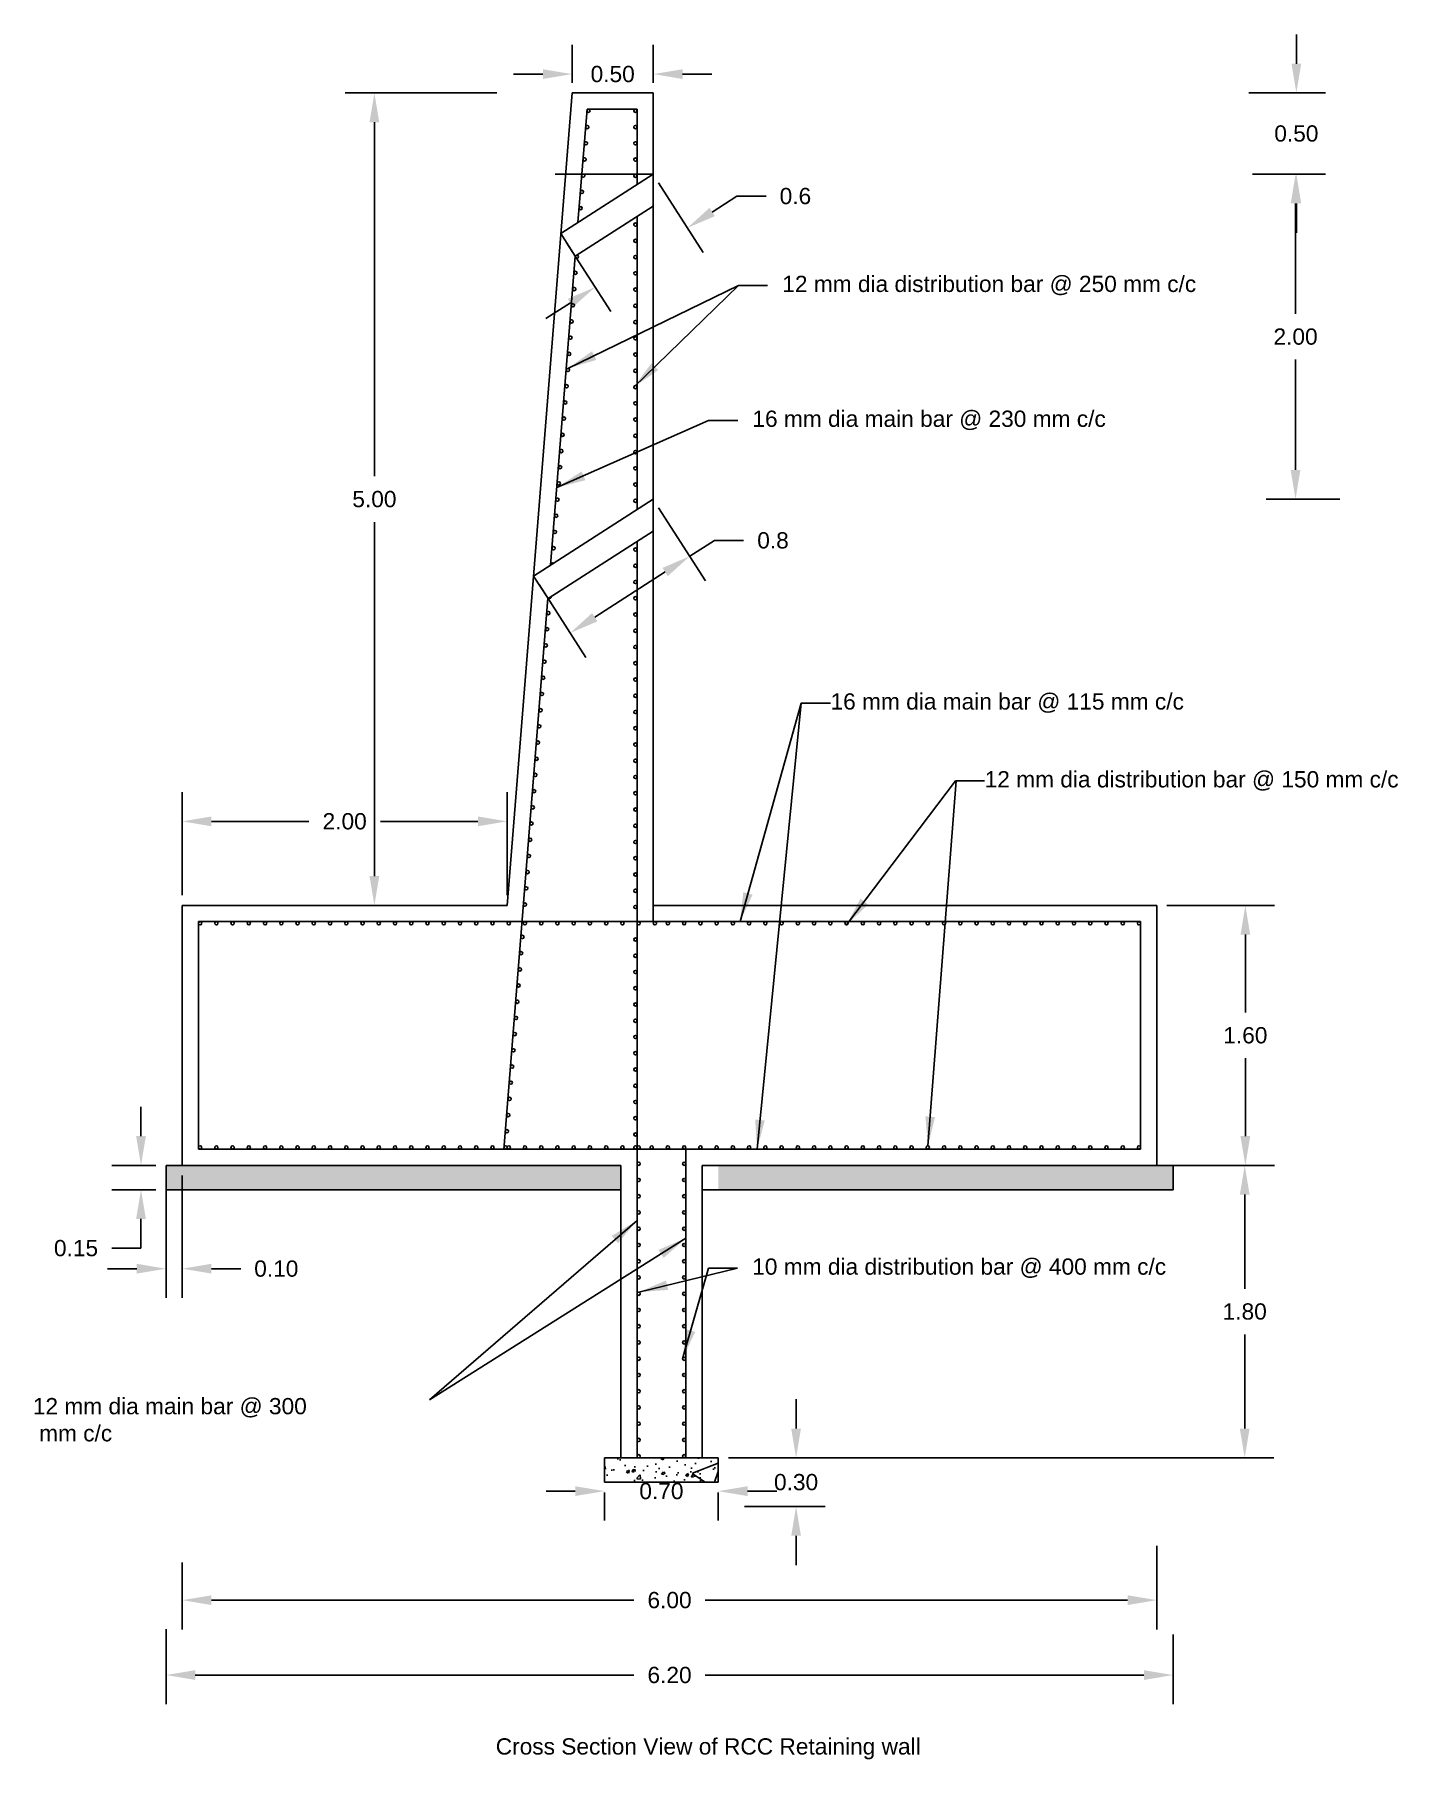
# Model space of a CAD drawing. Header units: millimetres. Extents: x 1072.9 to 1161.9, y 3574.2 to 3586.8.
# Drawn here: x 1153.43 to 1161.9, y 3576.15 to 3586.77 of the extents above; entities outside this region: 1.
import ezdxf

# ---------------------------------------------------------------- set-up
doc = ezdxf.new("R2010")
doc.units = ezdxf.units.MM
doc.styles.get("Standard").update_dxf_attribs({"font": 'arial.ttf'})
doc.dimstyles.get("Standard").update_dxf_attribs({"dimtxt": 0.1, "dimasz": 0.18, "dimexe": 0.18, "dimexo": 0.0625, "dimgap": 0.09, "dimtad": 0, "dimtih": 1, "dimtoh": 1, "dimzin": 0, "dimdsep": 46, "dimtxsty": 'Standard', "dimcen": 0.09, "dimadec": 0, "dimazin": 0, "dimtfac": 1, "dimtofl": 0, "dimtmove": 0, "dimatfit": 1, "dimfxl": 1, "dimtolj": 1, "dimtzin": 0, "dimarcsym": 0})

# ---------------------------------------------------------------- blocks, each defined once
blk = doc.blocks.new('*D2')
at = {"color": 0, "lineweight": -2, "transparency": 16777216}
for p, q in [((1156.736, 3586.471), (1156.736, 3586.705)), ((1157.236, 3586.471), (1157.236, 3586.705)), ((1156.556, 3586.525), (1156.376, 3586.525)), ((1157.416, 3586.525), (1157.596, 3586.525))]:
    blk.add_line(p, q, dxfattribs=at)
at = {"color": 0, "transparency": 16777216}
for points in [[(1156.556, 3586.555), (1156.556, 3586.495), (1156.736, 3586.525)], [(1157.416, 3586.555), (1157.416, 3586.495), (1157.236, 3586.525)]]:
    blk.add_solid(points, dxfattribs=at)
at = {"layer": 'Defpoints', "color": 0, "transparency": 16777216}
for p in [(1157.236, 3586.525), (1156.736, 3586.409), (1157.236, 3586.409)]:
    blk.add_point(p, dxfattribs=at)
at = {"color": 0, "transparency": 16777216, "insert": (1156.986, 3586.525), "char_height": 0.1, "attachment_point": 5}
blk.add_mtext('\\A1;0.50', dxfattribs=at)
blk = doc.blocks.new('*D3')
at = {"color": 0, "lineweight": -2, "transparency": 16777216}
for p, q in [((1156.273, 3586.409), (1155.339, 3586.409)), ((1155.519, 3586.229), (1155.519, 3584.05)), ((1155.519, 3581.589), (1155.519, 3583.768)), ((1156.273, 3581.409), (1155.339, 3581.409))]:
    blk.add_line(p, q, dxfattribs=at)
at = {"color": 0, "transparency": 16777216}
for points in [[(1155.489, 3586.229), (1155.549, 3586.229), (1155.519, 3586.409)], [(1155.489, 3581.589), (1155.549, 3581.589), (1155.519, 3581.409)]]:
    blk.add_solid(points, dxfattribs=at)
at = {"layer": 'Defpoints', "color": 0, "transparency": 16777216}
for p in [(1155.519, 3586.409), (1156.336, 3586.409), (1156.336, 3581.409)]:
    blk.add_point(p, dxfattribs=at)
at = {"color": 0, "transparency": 16777216, "insert": (1155.519, 3583.909), "char_height": 0.1, "attachment_point": 5}
blk.add_mtext('\\A1;5.00', dxfattribs=at)
blk = doc.blocks.new('*D4')
at = {"color": 0, "lineweight": -2, "transparency": 16777216}
for p, q in [((1154.336, 3581.471), (1154.336, 3582.106)), ((1156.336, 3581.471), (1156.336, 3582.106)), ((1154.516, 3581.926), (1155.115, 3581.926)), ((1156.156, 3581.926), (1155.556, 3581.926))]:
    blk.add_line(p, q, dxfattribs=at)
at = {"color": 0, "transparency": 16777216}
for points in [[(1154.516, 3581.956), (1154.516, 3581.896), (1154.336, 3581.926)], [(1156.156, 3581.956), (1156.156, 3581.896), (1156.336, 3581.926)]]:
    blk.add_solid(points, dxfattribs=at)
at = {"layer": 'Defpoints', "color": 0, "transparency": 16777216}
for p in [(1154.336, 3581.926), (1154.336, 3581.409), (1156.336, 3581.409)]:
    blk.add_point(p, dxfattribs=at)
at = {"color": 0, "transparency": 16777216, "insert": (1155.336, 3581.926), "char_height": 0.1, "attachment_point": 5}
blk.add_mtext('\\A1;2.00', dxfattribs=at)
blk = doc.blocks.new('*D5')
at = {"color": 0, "lineweight": -2, "transparency": 16777216}
for p, q in [((1154.082, 3579.989), (1154.082, 3580.169)), ((1154.173, 3579.809), (1153.902, 3579.809)), ((1154.173, 3579.659), (1153.902, 3579.659)), ((1154.082, 3579.479), (1154.082, 3579.299)), ((1154.082, 3579.299), (1153.902, 3579.299))]:
    blk.add_line(p, q, dxfattribs=at)
at = {"color": 0, "transparency": 16777216}
for points in [[(1154.052, 3579.989), (1154.112, 3579.989), (1154.082, 3579.809)], [(1154.052, 3579.479), (1154.112, 3579.479), (1154.082, 3579.659)]]:
    blk.add_solid(points, dxfattribs=at)
at = {"layer": 'Defpoints', "color": 0, "transparency": 16777216}
for p in [(1154.236, 3579.809), (1154.082, 3579.659), (1154.236, 3579.659)]:
    blk.add_point(p, dxfattribs=at)
at = {"color": 0, "transparency": 16777216, "insert": (1153.682, 3579.299), "char_height": 0.1, "attachment_point": 5}
blk.add_mtext('\\A1;0.15', dxfattribs=at)
blk = doc.blocks.new('*D6')
at = {"color": 0, "lineweight": -2, "transparency": 16777216}
for p, q in [((1156.756, 3577.804), (1156.576, 3577.804)), ((1156.936, 3577.796), (1156.936, 3577.624)), ((1157.636, 3577.796), (1157.636, 3577.624)), ((1157.816, 3577.804), (1157.996, 3577.804))]:
    blk.add_line(p, q, dxfattribs=at)
at = {"color": 0, "transparency": 16777216}
for points in [[(1156.756, 3577.834), (1156.756, 3577.774), (1156.936, 3577.804)], [(1157.816, 3577.834), (1157.816, 3577.774), (1157.636, 3577.804)]]:
    blk.add_solid(points, dxfattribs=at)
at = {"layer": 'Defpoints', "color": 0, "transparency": 16777216}
for p in [(1156.936, 3577.859), (1157.636, 3577.859), (1157.636, 3577.804)]:
    blk.add_point(p, dxfattribs=at)
at = {"color": 0, "transparency": 16777216, "insert": (1157.286, 3577.804), "char_height": 0.1, "attachment_point": 5}
blk.add_mtext('\\A1;0.70', dxfattribs=at)
blk = doc.blocks.new('*D8')
at = {"color": 0, "lineweight": -2, "transparency": 16777216}
for p, q in [((1160.398, 3581.409), (1161.061, 3581.409)), ((1160.881, 3581.229), (1160.881, 3580.75)), ((1160.881, 3579.989), (1160.881, 3580.468)), ((1160.398, 3579.809), (1161.061, 3579.809))]:
    blk.add_line(p, q, dxfattribs=at)
at = {"color": 0, "transparency": 16777216}
for points in [[(1160.851, 3581.229), (1160.911, 3581.229), (1160.881, 3581.409)], [(1160.851, 3579.989), (1160.911, 3579.989), (1160.881, 3579.809)]]:
    blk.add_solid(points, dxfattribs=at)
at = {"layer": 'Defpoints', "color": 0, "transparency": 16777216}
for p in [(1160.336, 3581.409), (1160.881, 3581.409), (1160.336, 3579.809)]:
    blk.add_point(p, dxfattribs=at)
at = {"color": 0, "transparency": 16777216, "insert": (1160.881, 3580.609), "char_height": 0.1, "attachment_point": 5}
blk.add_mtext('\\A1;1.60', dxfattribs=at)
blk = doc.blocks.new('*D9')
at = {"color": 0, "lineweight": -2, "transparency": 16777216}
for p, q in [((1158.115, 3578.189), (1158.115, 3578.369)), ((1157.698, 3578.009), (1158.295, 3578.009)), ((1157.798, 3577.709), (1158.295, 3577.709)), ((1158.115, 3577.529), (1158.115, 3577.349))]:
    blk.add_line(p, q, dxfattribs=at)
at = {"color": 0, "transparency": 16777216}
for points in [[(1158.085, 3578.189), (1158.145, 3578.189), (1158.115, 3578.009)], [(1158.085, 3577.529), (1158.145, 3577.529), (1158.115, 3577.709)]]:
    blk.add_solid(points, dxfattribs=at)
at = {"layer": 'Defpoints', "color": 0, "transparency": 16777216}
for p in [(1157.636, 3578.009), (1157.736, 3577.709), (1158.115, 3577.709)]:
    blk.add_point(p, dxfattribs=at)
at = {"color": 0, "transparency": 16777216, "insert": (1158.115, 3577.859), "char_height": 0.1, "attachment_point": 5}
blk.add_mtext('\\A1;0.30', dxfattribs=at)
blk = doc.blocks.new('*D10')
at = {"color": 0, "lineweight": -2, "transparency": 16777216}
for p, q in [((1157.796, 3579.809), (1161.057, 3579.809)), ((1160.877, 3579.629), (1160.877, 3579.05)), ((1160.877, 3578.189), (1160.877, 3578.768)), ((1157.698, 3578.009), (1161.057, 3578.009))]:
    blk.add_line(p, q, dxfattribs=at)
at = {"color": 0, "transparency": 16777216}
for points in [[(1160.847, 3579.629), (1160.907, 3579.629), (1160.877, 3579.809)], [(1160.847, 3578.189), (1160.907, 3578.189), (1160.877, 3578.009)]]:
    blk.add_solid(points, dxfattribs=at)
at = {"layer": 'Defpoints', "color": 0, "transparency": 16777216}
for p in [(1157.734, 3579.809), (1157.636, 3578.009), (1160.877, 3578.009)]:
    blk.add_point(p, dxfattribs=at)
at = {"color": 0, "transparency": 16777216, "insert": (1160.877, 3578.909), "char_height": 0.1, "attachment_point": 5}
blk.add_mtext('\\A1;1.80', dxfattribs=at)
blk = doc.blocks.new('*D11')
at = {"color": 0, "lineweight": -2, "transparency": 16777216}
for p, q in [((1154.236, 3579.746), (1154.236, 3578.993)), ((1154.336, 3579.746), (1154.336, 3578.993)), ((1154.056, 3579.173), (1153.876, 3579.173)), ((1154.516, 3579.173), (1154.696, 3579.173))]:
    blk.add_line(p, q, dxfattribs=at)
at = {"color": 0, "transparency": 16777216}
for points in [[(1154.056, 3579.203), (1154.056, 3579.143), (1154.236, 3579.173)], [(1154.516, 3579.203), (1154.516, 3579.143), (1154.336, 3579.173)]]:
    blk.add_solid(points, dxfattribs=at)
at = {"layer": 'Defpoints', "color": 0, "transparency": 16777216}
for p in [(1154.236, 3579.809), (1154.336, 3579.809), (1154.336, 3579.173)]:
    blk.add_point(p, dxfattribs=at)
at = {"color": 0, "transparency": 16777216, "insert": (1154.915, 3579.173), "char_height": 0.1, "attachment_point": 5}
blk.add_mtext('\\A1;0.10', dxfattribs=at)
blk = doc.blocks.new('*D12')
at = {"color": 0, "lineweight": -2, "transparency": 16777216}
for p, q in [((1161.195, 3586.589), (1161.195, 3586.769)), ((1160.902, 3586.409), (1161.375, 3586.409)), ((1160.925, 3585.909), (1161.375, 3585.909)), ((1161.195, 3585.729), (1161.195, 3585.549))]:
    blk.add_line(p, q, dxfattribs=at)
at = {"color": 0, "transparency": 16777216}
for points in [[(1161.165, 3586.589), (1161.225, 3586.589), (1161.195, 3586.409)], [(1161.165, 3585.729), (1161.225, 3585.729), (1161.195, 3585.909)]]:
    blk.add_solid(points, dxfattribs=at)
at = {"layer": 'Defpoints', "color": 0, "transparency": 16777216}
for p in [(1160.84, 3586.409), (1160.862, 3585.909), (1161.195, 3585.909)]:
    blk.add_point(p, dxfattribs=at)
at = {"color": 0, "transparency": 16777216, "insert": (1161.195, 3586.159), "char_height": 0.1, "attachment_point": 5}
blk.add_mtext('\\A1;0.50', dxfattribs=at)
blk = doc.blocks.new('*D32')
at = {"color": 0, "lineweight": -2, "transparency": 16777216}
for p, q in [((1157.269, 3585.856), (1157.544, 3585.428)), ((1157.598, 3585.676), (1157.75, 3585.774)), ((1157.75, 3585.774), (1157.93, 3585.774)), ((1156.7, 3585.491), (1156.975, 3585.063)), ((1156.726, 3585.117), (1156.575, 3585.02))]:
    blk.add_line(p, q, dxfattribs=at)
at = {"color": 0, "transparency": 16777216}
for points in [[(1157.582, 3585.702), (1157.615, 3585.651), (1157.447, 3585.579)], [(1156.71, 3585.142), (1156.742, 3585.092), (1156.878, 3585.214)]]:
    blk.add_solid(points, dxfattribs=at)
at = {"layer": 'Defpoints', "color": 0, "transparency": 16777216}
for p in [(1157.236, 3585.909), (1156.666, 3585.544), (1157.447, 3585.579)]:
    blk.add_point(p, dxfattribs=at)
at = {"color": 0, "transparency": 16777216, "insert": (1158.111, 3585.774), "char_height": 0.1, "attachment_point": 5}
blk.add_mtext('\\A1;0.6', dxfattribs=at)
blk = doc.blocks.new('*D35')
at = {"color": 0, "lineweight": -2, "transparency": 16777216}
for p, q in [((1157.269, 3583.856), (1157.558, 3583.406)), ((1157.461, 3583.558), (1157.612, 3583.655)), ((1157.612, 3583.655), (1157.792, 3583.655)), ((1156.876, 3583.183), (1157.309, 3583.461)), ((1156.533, 3583.384), (1156.821, 3582.934))]:
    blk.add_line(p, q, dxfattribs=at)
at = {"color": 0, "transparency": 16777216}
for points in [[(1157.293, 3583.486), (1157.325, 3583.435), (1157.461, 3583.558)], [(1156.859, 3583.208), (1156.892, 3583.157), (1156.724, 3583.085)]]:
    blk.add_solid(points, dxfattribs=at)
at = {"layer": 'Defpoints', "color": 0, "transparency": 16777216}
for p in [(1157.236, 3583.909), (1157.461, 3583.558), (1156.499, 3583.436)]:
    blk.add_point(p, dxfattribs=at)
at = {"color": 0, "transparency": 16777216, "insert": (1157.973, 3583.655), "char_height": 0.1, "attachment_point": 5}
blk.add_mtext('\\A1;0.8', dxfattribs=at)
blk = doc.blocks.new('*D36')
at = {"color": 0, "lineweight": -2, "transparency": 16777216}
for p, q in [((1161.133, 3585.909), (1161.01, 3585.909)), ((1161.19, 3585.729), (1161.19, 3585.05)), ((1161.19, 3584.089), (1161.19, 3584.768)), ((1161.462, 3583.909), (1161.01, 3583.909))]:
    blk.add_line(p, q, dxfattribs=at)
at = {"color": 0, "transparency": 16777216}
for points in [[(1161.16, 3585.729), (1161.22, 3585.729), (1161.19, 3585.909)], [(1161.16, 3584.089), (1161.22, 3584.089), (1161.19, 3583.909)]]:
    blk.add_solid(points, dxfattribs=at)
at = {"layer": 'Defpoints', "color": 0, "transparency": 16777216}
for p in [(1161.195, 3585.909), (1161.19, 3583.909), (1161.524, 3583.909)]:
    blk.add_point(p, dxfattribs=at)
at = {"color": 0, "transparency": 16777216, "insert": (1161.19, 3584.909), "char_height": 0.1, "attachment_point": 5}
blk.add_mtext('\\A1;2.00', dxfattribs=at)
blk = doc.blocks.new('*D42')
at = {"color": 0, "lineweight": -2, "transparency": 16777216}
for p, q in [((1160.336, 3577.467), (1160.336, 3576.953)), ((1154.336, 3577.364), (1154.336, 3576.953)), ((1154.516, 3577.133), (1157.116, 3577.133)), ((1160.156, 3577.133), (1157.556, 3577.133))]:
    blk.add_line(p, q, dxfattribs=at)
at = {"color": 0, "transparency": 16777216}
for points in [[(1154.516, 3577.163), (1154.516, 3577.103), (1154.336, 3577.133)], [(1160.156, 3577.163), (1160.156, 3577.103), (1160.336, 3577.133)]]:
    blk.add_solid(points, dxfattribs=at)
at = {"layer": 'Defpoints', "color": 0, "transparency": 16777216}
for p in [(1160.336, 3577.529), (1154.336, 3577.426), (1160.336, 3577.133)]:
    blk.add_point(p, dxfattribs=at)
at = {"color": 0, "transparency": 16777216, "insert": (1157.336, 3577.133), "char_height": 0.1, "attachment_point": 5}
blk.add_mtext('\\A1;6.00', dxfattribs=at)
blk = doc.blocks.new('*D44')
at = {"color": 0, "lineweight": -2, "transparency": 16777216}
for p, q in [((1154.236, 3576.955), (1154.236, 3576.492)), ((1160.436, 3576.922), (1160.436, 3576.492)), ((1154.416, 3576.672), (1157.116, 3576.672)), ((1160.256, 3576.672), (1157.556, 3576.672))]:
    blk.add_line(p, q, dxfattribs=at)
at = {"color": 0, "transparency": 16777216}
for points in [[(1154.416, 3576.702), (1154.416, 3576.642), (1154.236, 3576.672)], [(1160.256, 3576.702), (1160.256, 3576.642), (1160.436, 3576.672)]]:
    blk.add_solid(points, dxfattribs=at)
at = {"layer": 'Defpoints', "color": 0, "transparency": 16777216}
for p in [(1154.236, 3577.017), (1160.436, 3576.984), (1160.436, 3576.672)]:
    blk.add_point(p, dxfattribs=at)
at = {"color": 0, "transparency": 16777216, "insert": (1157.336, 3576.672), "char_height": 0.1, "attachment_point": 5}
blk.add_mtext('\\A1;6.20', dxfattribs=at)

msp = doc.modelspace()

# ---------------------------------------------------------------- hatches: boundary and pattern name
at = {"transparency": 33554687}
h = msp.add_hatch(dxfattribs=at)
h.set_pattern_fill('AR-CONC', color=256, scale=0.001)
h.paths.add_polyline_path([(1160.436, 3579.659), (1160.436, 3579.809), (1157.636, 3579.809), (1157.636, 3579.659)])
h.paths.add_polyline_path([(1157.036, 3579.659), (1157.036, 3579.809), (1154.236, 3579.809), (1154.236, 3579.659)])
h = msp.add_hatch(dxfattribs=at)
h.set_pattern_fill('AR-CONC', color=256, scale=0.01)
h.set_pattern_definition([(50, (1.447, -5e-13), (1.8218467, -0.15939086), [0.1905, -2.0955]), (355, (1.447, -5e-13), (-0.3524342, 1.91056845), [0.1524, -1.6764058]), (100.451445, (1.5989, -0.0133), (1.4694125, 1.7511775), [0.1619001, -1.78090245]), (46.1842, (1.447, 0.508), (2.7107904, -0.4204233), [0.28575, -3.14325]), (96.63556, (1.673, 0.473), (2.3740413, 2.4742612), [0.2428502, -2.671356]), (351.18415, (1.447, 0.508), (2.3740413, 2.4742612), [0.2285997, -2.5145973]), (21, (1.701, 0.381), (1.5161439, -1.022652), [0.1905, -2.0955]), (326, (1.701, 0.381), (0.6180203, 1.8418797), [0.1524, -1.6764]), (71.451445, (1.8274, 0.2958), (2.1341642, 0.8192277), [0.1619001, -1.7808994]), (37.5, (1.44704, -5e-13), (0.03088603, 0.84555039), [0, -1.65608, 0, -1.7018, 0, -1.68275]), (7.5, (1.447, -5e-13), (0.66819663, 1.00180575), [0, -0.97028, 0, -1.61798, 0, -0.64135]), (327.5, (0.8806, -5e-13), (1.35590595, -0.05728744), [0, -0.635, 0, -1.9812, 0, -2.6289]), (317.5, (0.6266, -5e-13), (1.4812918, 0.2542649), [0, -0.8255, 0, -1.31572, 0, -1.8669])])
h.paths.add_polyline_path([(1157.636, 3577.859), (1157.636, 3578.009), (1156.936, 3578.009), (1156.936, 3577.859)])
h = msp.add_hatch(dxfattribs=at)
h.set_pattern_fill('AR-CONC', color=256, scale=0.001)
h.set_pattern_definition([(50, (-0.1, 0.15), (0.182184669, -0.0159390855), [0.01905, -0.20955]), (355, (-0.1, 0.15), (-0.035243421, 0.191056845), [0.01524, -0.167640584]), (100.4514447, (-0.08482, 0.14867), (0.146941247, 0.175117752), [0.016190009, -0.178090245]), (46.1842, (-0.1, 0.2008), (0.271079041, -0.042042328), [0.028575, -0.314325]), (96.635558, (-0.0774, 0.1973), (0.237404134, 0.247426125), [0.024285023, -0.267135608]), (351.184151, (-0.1, 0.2008), (0.237404134, 0.247426125), [0.022859967, -0.251459732]), (21, (-0.0746, 0.1881), (0.151614391, -0.102265198), [0.01905, -0.20955]), (326, (-0.0746, 0.1881), (0.061802028, 0.184187966), [0.01524, -0.16764]), (71.451445, (-0.06197, 0.17958), (0.213416419, 0.081922769), [0.016190009, -0.178089938]), (37.5, (-0.1, 0.15), (0.0030886033, 0.0845550389), [0, -0.165608, 0, -0.17018, 0, -0.168275]), (7.5, (-0.1, 0.15), (0.0668196625, 0.1001805748), [0, -0.097028, 0, -0.161798, 0, -0.064135]), (327.5, (-0.15664, 0.15), (0.1355905952, -0.005728744), [0, -0.0635, 0, -0.19812, 0, -0.26289]), (317.5, (-0.18204, 0.15), (0.1481291814, 0.025426491), [0, -0.08255, 0, -0.131572, 0, -0.18669])])
h.paths.add_polyline_path([(1157.636, 3577.859), (1157.636, 3578.009), (1156.936, 3578.009), (1156.936, 3577.859)])
h = msp.add_hatch()
h.set_pattern_fill('AR-CONC', color=256, scale=0.1)
h.paths.add_polyline_path([(1072.929, 3574.209), (1076.426, 3574.209), (1076.44, 3576.71), (1072.944, 3576.71)])

# ---------------------------------------------------------------- linework, layer by layer
for p, q in [((1156.736, 3586.409), (1156.336, 3581.409)), ((1157.236, 3586.409), (1156.736, 3586.409)), ((1157.236, 3586.409), (1157.236, 3581.309)), ((1157.236, 3581.359), (1157.236, 3586.409)), ((1156.828, 3586.309), (1156.772, 3585.612)), ((1157.136, 3586.309), (1156.828, 3586.309)), ((1157.136, 3586.309), (1157.136, 3585.845)), ((1157.236, 3585.909), (1156.632, 3585.909)), ((1157.236, 3585.909), (1156.666, 3585.544)), ((1157.236, 3585.712), (1156.756, 3585.405)), ((1157.136, 3585.648), (1157.136, 3583.845)), ((1156.666, 3585.544), (1156.756, 3585.405)), ((1156.756, 3585.405), (1156.604, 3583.503)), ((1157.236, 3583.909), (1156.499, 3583.436)), ((1156.636, 3583.909), (1156.636, 3583.909)), ((1157.236, 3583.712), (1156.588, 3583.297)), ((1157.136, 3583.648), (1157.136, 3579.809)), ((1156.499, 3583.436), (1156.588, 3583.297)), ((1156.587, 3583.299), (1156.316, 3579.907)), ((1154.336, 3581.409), (1154.336, 3579.809)), ((1156.336, 3581.409), (1154.336, 3581.409)), ((1160.336, 3581.409), (1157.236, 3581.409)), ((1160.336, 3579.809), (1160.336, 3581.409)), ((1157.236, 3581.309), (1154.436, 3581.309)), ((1154.436, 3581.309), (1154.436, 3579.909)), ((1160.236, 3581.309), (1157.236, 3581.309)), ((1160.236, 3579.909), (1160.236, 3581.309)), ((1154.436, 3579.909), (1157.136, 3579.909)), ((1157.136, 3579.909), (1160.236, 3579.909)), ((1157.436, 3579.909), (1157.436, 3578.009)), ((1154.236, 3579.809), (1157.036, 3579.809)), ((1154.236, 3579.809), (1154.236, 3579.659)), ((1157.036, 3579.809), (1157.036, 3578.009)), ((1157.136, 3579.809), (1157.136, 3578.009)), ((1157.536, 3579.809), (1160.436, 3579.809)), ((1157.536, 3579.809), (1157.536, 3578.009)), ((1160.436, 3579.809), (1160.436, 3579.659)), ((1154.236, 3579.659), (1157.036, 3579.659)), ((1157.536, 3579.659), (1160.436, 3579.659)), ((1156.936, 3578.009), (1157.636, 3578.009)), ((1156.936, 3578.009), (1156.936, 3577.859)), ((1157.036, 3578.009), (1157.536, 3578.009)), ((1157.636, 3578.009), (1157.636, 3577.859)), ((1156.936, 3577.859), (1157.636, 3577.859))]:
    msp.add_line(p, q)
for centre in [(1156.837, 3586.299), (1157.126, 3586.299), (1156.829, 3586.199), (1157.126, 3586.199), (1156.813, 3586), (1156.821, 3586.099), (1157.126, 3586.099), (1157.126, 3585.999), (1156.805, 3585.9), (1157.126, 3585.899), (1156.797, 3585.8), (1156.789, 3585.7), (1157.126, 3585.599), (1157.126, 3585.499), (1157.126, 3585.399), (1156.757, 3585.302), (1157.126, 3585.299), (1156.749, 3585.202), (1157.126, 3585.199), (1156.741, 3585.102), (1157.126, 3585.099), (1156.733, 3585.003), (1157.126, 3584.999), (1156.726, 3584.903), (1157.126, 3584.899), (1156.718, 3584.803), (1157.126, 3584.799), (1156.71, 3584.704), (1157.126, 3584.699), (1156.702, 3584.604), (1157.126, 3584.599), (1156.686, 3584.405), (1156.694, 3584.504), (1157.126, 3584.499), (1156.678, 3584.305), (1157.126, 3584.399), (1157.126, 3584.299), (1156.67, 3584.205), (1157.126, 3584.199), (1156.662, 3584.106), (1157.126, 3584.099), (1156.654, 3584.006), (1157.126, 3583.999), (1156.646, 3583.906), (1157.126, 3583.899), (1156.638, 3583.807), (1156.63, 3583.707), (1156.622, 3583.607), (1157.126, 3583.599), (1157.126, 3583.499), (1157.126, 3583.399), (1157.126, 3583.299), (1156.59, 3583.208), (1157.126, 3583.199), (1156.582, 3583.109), (1157.126, 3583.099), (1156.574, 3583.009), (1157.126, 3582.999), (1156.566, 3582.909), (1157.126, 3582.899), (1156.55, 3582.71), (1156.558, 3582.81), (1157.126, 3582.799), (1156.542, 3582.61), (1157.126, 3582.699), (1156.534, 3582.511), (1157.126, 3582.599), (1157.126, 3582.499), (1156.526, 3582.411), (1157.126, 3582.399), (1156.518, 3582.311), (1157.126, 3582.299), (1156.51, 3582.212), (1157.126, 3582.199), (1156.502, 3582.112), (1157.126, 3582.099), (1156.494, 3582.012), (1157.126, 3581.999), (1156.486, 3581.913), (1157.126, 3581.899), (1156.478, 3581.813), (1157.126, 3581.799), (1156.47, 3581.713), (1157.126, 3581.699), (1156.462, 3581.614), (1157.126, 3581.599), (1156.454, 3581.514), (1157.126, 3581.499), (1156.446, 3581.414), (1157.126, 3581.399), (1154.446, 3581.299), (1154.546, 3581.299), (1154.646, 3581.299), (1154.746, 3581.299), (1154.846, 3581.299), (1154.946, 3581.299), (1155.046, 3581.299), (1155.146, 3581.299), (1155.246, 3581.299), (1155.346, 3581.299), (1155.446, 3581.299), (1155.546, 3581.299), (1155.646, 3581.299), (1155.746, 3581.299), (1155.846, 3581.299), (1155.946, 3581.299), (1156.046, 3581.299), (1156.146, 3581.299), (1156.246, 3581.299), (1156.346, 3581.299), (1156.446, 3581.299), (1156.546, 3581.299), (1156.646, 3581.299), (1156.746, 3581.299), (1156.846, 3581.299), (1156.946, 3581.299), (1157.046, 3581.299), (1157.146, 3581.299), (1157.246, 3581.299), (1157.326, 3581.299), (1157.426, 3581.299), (1157.526, 3581.299), (1157.626, 3581.299), (1157.726, 3581.299), (1157.826, 3581.299), (1157.926, 3581.299), (1158.026, 3581.299), (1158.126, 3581.299), (1158.226, 3581.299), (1158.326, 3581.299), (1158.426, 3581.299), (1158.526, 3581.299), (1158.626, 3581.299), (1158.726, 3581.299), (1158.826, 3581.299), (1158.926, 3581.299), (1159.026, 3581.299), (1159.126, 3581.299), (1159.226, 3581.299), (1159.326, 3581.299), (1159.426, 3581.299), (1159.526, 3581.299), (1159.626, 3581.299), (1159.726, 3581.299), (1159.826, 3581.299), (1159.926, 3581.299), (1160.026, 3581.299), (1160.126, 3581.299), (1160.226, 3581.299), (1156.422, 3581.115), (1156.43, 3581.215), (1157.126, 3581.199), (1156.415, 3581.015), (1157.126, 3581.099), (1156.407, 3580.916), (1157.126, 3580.999), (1156.399, 3580.816), (1157.126, 3580.899), (1157.126, 3580.799), (1156.391, 3580.716), (1157.126, 3580.699), (1156.383, 3580.617), (1157.126, 3580.599), (1156.375, 3580.517), (1157.126, 3580.499), (1156.367, 3580.417), (1157.126, 3580.399), (1156.359, 3580.318), (1157.126, 3580.299), (1156.351, 3580.218), (1157.126, 3580.199), (1156.343, 3580.118), (1157.126, 3580.099), (1156.335, 3580.019), (1157.126, 3579.999), (1154.446, 3579.919), (1154.546, 3579.919), (1154.646, 3579.919), (1154.746, 3579.919), (1154.846, 3579.919), (1154.946, 3579.919), (1155.046, 3579.919), (1155.146, 3579.919), (1155.246, 3579.919), (1155.346, 3579.919), (1155.446, 3579.919), (1155.546, 3579.919), (1155.646, 3579.919), (1155.746, 3579.919), (1155.846, 3579.919), (1155.946, 3579.919), (1156.046, 3579.919), (1156.146, 3579.919), (1156.246, 3579.919), (1156.327, 3579.919), (1156.346, 3579.919), (1156.446, 3579.919), (1156.546, 3579.919), (1156.646, 3579.919), (1156.746, 3579.919), (1156.846, 3579.919), (1156.946, 3579.919), (1157.046, 3579.919), (1157.126, 3579.919), (1157.146, 3579.919), (1157.226, 3579.919), (1157.326, 3579.919), (1157.426, 3579.919), (1157.526, 3579.919), (1157.626, 3579.919), (1157.726, 3579.919), (1157.826, 3579.919), (1157.926, 3579.919), (1158.026, 3579.919), (1158.126, 3579.919), (1158.226, 3579.919), (1158.326, 3579.919), (1158.426, 3579.919), (1158.526, 3579.919), (1158.626, 3579.919), (1158.726, 3579.919), (1158.826, 3579.919), (1158.926, 3579.919), (1159.026, 3579.919), (1159.126, 3579.919), (1159.226, 3579.919), (1159.326, 3579.919), (1159.426, 3579.919), (1159.526, 3579.919), (1159.626, 3579.919), (1159.726, 3579.919), (1159.826, 3579.919), (1159.926, 3579.919), (1160.026, 3579.919), (1160.126, 3579.919), (1160.226, 3579.919), (1157.146, 3579.819), (1157.426, 3579.819), (1157.146, 3579.719), (1157.426, 3579.719), (1157.146, 3579.619), (1157.426, 3579.619), (1157.146, 3579.519), (1157.146, 3579.419), (1157.426, 3579.519), (1157.426, 3579.419), (1157.146, 3579.319), (1157.426, 3579.319), (1157.146, 3579.219), (1157.426, 3579.219), (1157.146, 3579.119), (1157.426, 3579.119), (1157.146, 3579.019), (1157.426, 3579.019), (1157.146, 3578.919), (1157.426, 3578.919), (1157.146, 3578.819), (1157.426, 3578.819), (1157.146, 3578.719), (1157.426, 3578.719), (1157.146, 3578.619), (1157.426, 3578.619), (1157.146, 3578.519), (1157.426, 3578.519), (1157.146, 3578.419), (1157.426, 3578.419), (1157.146, 3578.319), (1157.426, 3578.319), (1157.146, 3578.219), (1157.426, 3578.219), (1157.146, 3578.119), (1157.426, 3578.119), (1157.146, 3578.019), (1157.426, 3578.019)]:
    msp.add_circle(centre, 0.01)
for centre, start, end in [((1156.765, 3585.401), 159.4648, 85.8735), ((1156.614, 3583.507), 45.2773, 200.061), ((1156.598, 3583.308), 235.2347, 10.1036)]:
    msp.add_arc(centre, 0.01, start, end)

# ---------------------------------------------------------------- texts
msp.add_text('Cross Section View of RCC Retaining wall', height=0.1).set_placement((1156.266, 3576.183))
at = {"char_height": 0.1, "attachment_point": 4}
for s, insert in [('\\A1;12 mm dia distribution bar @ 250 mm c/c', (1158.03, 3585.224)), ('16 mm dia main bar @ 230 mm c/c', (1157.846, 3584.394)), ('16 mm dia main bar @ 115 mm c/c', (1158.327, 3582.654)), ('\\A1;12 mm dia distribution bar @ 150 mm c/c', (1159.276, 3582.175)), ('10 mm dia distribution bar @ 400 mm c/c', (1157.845, 3579.176)), ('12 mm dia main bar @ 300\\P mm c/c', (1153.416, 3578.243))]:
    msp.add_mtext(s, dxfattribs=dict(at, insert=insert))

# ---------------------------------------------------------------- dimensions: what is measured, and where the dimension line sits
dim = msp.add_linear_dim(base=(1161.195, 3585.909), p1=(1160.84, 3586.409), p2=(1160.862, 3585.909), angle=90, dimstyle='Standard')
dim.commit()
dim.dimension.update_dxf_attribs({"geometry": '*D12', "text_midpoint": (1161.195, 3586.159), "dimtype": 160})
for base, p1, p2, picture, middle in [((1157.236, 3586.525), (1156.736, 3586.409), (1157.236, 3586.409), '*D2', (1156.986, 3586.525)), ((1154.336, 3581.926), (1156.336, 3581.409), (1154.336, 3581.409), '*D4', (1155.336, 3581.926)), ((1154.336, 3579.173), (1154.236, 3579.809), (1154.336, 3579.809), '*D11', (1154.915, 3579.173)), ((1157.636, 3577.804), (1156.936, 3577.859), (1157.636, 3577.859), '*D6', (1157.286, 3577.804)), ((1160.336, 3577.133), (1154.336, 3577.426), (1160.336, 3577.529), '*D42', (1157.336, 3577.133)), ((1160.436, 3576.672), (1154.236, 3577.017), (1160.436, 3576.984), '*D44', (1157.336, 3576.672))]:
    dim = msp.add_linear_dim(base=base, p1=p1, p2=p2, dimstyle='Standard')
    dim.commit()
    dim.dimension.update_dxf_attribs({"geometry": picture, "text_midpoint": middle})
for base, p1, p2, picture, middle in [((1155.519, 3586.409), (1156.336, 3581.409), (1156.336, 3586.409), '*D3', (1155.519, 3583.909)), ((1161.19, 3583.909), (1161.195, 3585.909), (1161.524, 3583.909), '*D36', (1161.19, 3584.909)), ((1160.881, 3581.409), (1160.336, 3579.809), (1160.336, 3581.409), '*D8', (1160.881, 3580.609)), ((1154.082, 3579.659), (1154.236, 3579.809), (1154.236, 3579.659), '*D5', (1153.682, 3579.299)), ((1160.877, 3578.009), (1157.734, 3579.809), (1157.636, 3578.009), '*D10', (1160.877, 3578.909)), ((1158.115, 3577.709), (1157.636, 3578.009), (1157.736, 3577.709), '*D9', (1158.115, 3577.859))]:
    dim = msp.add_linear_dim(base=base, p1=p1, p2=p2, angle=90, dimstyle='Standard')
    dim.commit()
    dim.dimension.update_dxf_attribs({"geometry": picture, "text_midpoint": middle})
for p1, p2, distance, text, override, picture, middle in [((1156.666, 3585.544), (1157.236, 3585.909), -0.391, '0.6', {"dimtih": 0, "dimatfit": 0}, '*D32', (1158.111, 3585.774)), ((1156.499, 3583.436), (1157.236, 3583.909), -0.417, '0.8', {"dimatfit": 2}, '*D35', (1157.973, 3583.655))]:
    dim = msp.add_aligned_dim(p1=p1, p2=p2, distance=distance, text=text, dimstyle='Standard', override=override)
    dim.commit()
    dim.dimension.update_dxf_attribs({"geometry": picture, "text_midpoint": middle})

# ---------------------------------------------------------------- leaders
at = {"annotation_type": 0, "has_hookline": 1, "hookline_direction": 0}
for points, text_width in [([(1156.71, 3584.714), (1157.76, 3585.224), (1157.94, 3585.224)], 2.532), ([(1156.642, 3583.98), (1157.576, 3584.394), (1157.756, 3584.394)], 2.159), ([(1157.77, 3581.309), (1158.147, 3582.654), (1158.327, 3582.654)], 2.159), ([(1158.426, 3581.289), (1159.096, 3582.175), (1159.276, 3582.175)], 2.532), ([(1157.416, 3578.619), (1157.575, 3579.176), (1157.755, 3579.176)], 2.532)]:
    msp.add_leader(points, dimstyle='Standard', dxfattribs=dict(at, text_width=text_width))
for points in [[(1157.116, 3584.599), (1157.76, 3585.224)], [(1157.875, 3579.909), (1158.147, 3582.654)], [(1158.927, 3579.929), (1159.1, 3582.175)], [(1157.136, 3579.47), (1155.858, 3578.366)], [(1157.436, 3579.36), (1155.858, 3578.366)], [(1157.146, 3579.029), (1157.755, 3579.176)]]:
    msp.add_leader(points, dimstyle='Standard')

doc.saveas('drawing.dxf')
